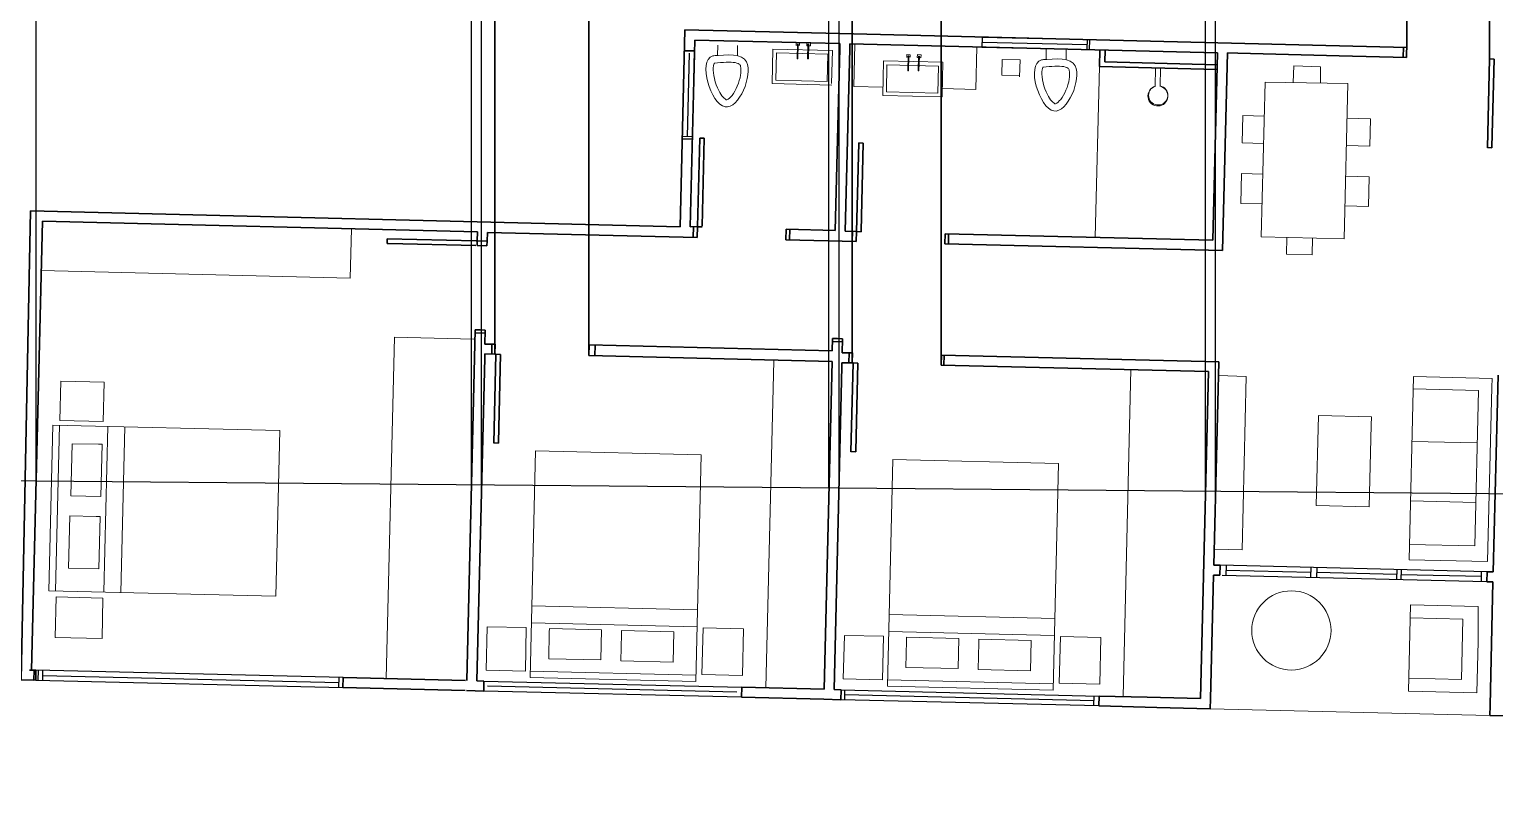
# Model space of a CAD drawing. Header units: millimetres. Extents: x 1418 to 1811, y 1796 to 1956.
# Drawn here: x 1470.69 to 1480.96, y 1882.4 to 1887.82 of the extents above; entities that cross this region are included whole.
import ezdxf

# ---------------------------------------------------------------- set-up
doc = ezdxf.new("R2010")
doc.units = ezdxf.units.MM
for name, color, linetype, lineweight in [('JANELAS', 5, 'Continuous', 25), ('layout', 253, 'Continuous', 13), ('LIMAMARROMENOS', 252, 'Continuous', 30), ('LINHAFINA', 7, 'Continuous', 15), ('LINHAGROSSA', 7, 'Continuous', 30)]:
    doc.layers.add(name, color=color, linetype=linetype, lineweight=lineweight)
doc.layers.add('VEGETAIS', color=3, linetype='Continuous')

msp = doc.modelspace()

# ---------------------------------------------------------------- linework, layer by layer
for p, q in [((1470.733, 1884.644), (1470.733, 1891.678)), ((1473.788, 1884.617), (1473.788, 1891.604)), ((1473.858, 1884.617), (1473.858, 1891.602)), ((1476.294, 1884.595), (1476.294, 1891.543)), ((1476.365, 1884.595), (1476.365, 1891.541)), ((1478.936, 1884.572), (1478.936, 1891.478)), ((1479.006, 1884.572), (1479.006, 1891.477)), ((1537.072, 1884.069), (1455.05, 1884.78))]:
    msp.add_line(p, q)
at = {"layer": 'JANELAS'}
for p, q in [((1477.369, 1887.761), (1477.367, 1887.691)), ((1477.368, 1887.761), (1478.106, 1887.743)), ((1475.267, 1887.048), (1475.282, 1887.665)), ((1475.302, 1887.061), (1475.316, 1887.648)), ((1475.337, 1887.046), (1475.352, 1887.664)), ((1477.366, 1887.691), (1478.104, 1887.673)), ((1477.368, 1887.726), (1478.106, 1887.708)), ((1478.106, 1887.743), (1478.104, 1887.673)), ((1478.122, 1887.672), (1478.124, 1887.742)), ((1475.337, 1887.06), (1475.267, 1887.062)), ((1480.911, 1884.009), (1479.038, 1884.055)), ((1479.08, 1884.054), (1479.078, 1883.983)), ((1480.909, 1883.938), (1479.052, 1883.983)), ((1479.674, 1884.004), (1479.079, 1884.018)), ((1479.675, 1884.039), (1479.673, 1883.968)), ((1479.717, 1884.038), (1479.715, 1883.967)), ((1480.276, 1883.989), (1479.716, 1884.003)), ((1480.277, 1884.025), (1480.275, 1883.954)), ((1480.308, 1883.953), (1480.31, 1884.024)), ((1480.871, 1883.975), (1480.309, 1883.988)), ((1480.871, 1883.939), (1480.872, 1884.01)), ((1470.731, 1883.248), (1472.886, 1883.196)), ((1472.888, 1883.266), (1470.732, 1883.319)), ((1470.748, 1883.247), (1470.751, 1883.317)), ((1470.78, 1883.247), (1470.782, 1883.317)), ((1470.781, 1883.282), (1472.858, 1883.232)), ((1472.857, 1883.197), (1472.859, 1883.267)), ((1473.874, 1883.242), (1475.684, 1883.198)), ((1475.682, 1883.128), (1473.873, 1883.172)), ((1475.648, 1883.164), (1473.9, 1883.206)), ((1476.38, 1883.181), (1478.19, 1883.137)), ((1476.405, 1883.11), (1476.407, 1883.18)), ((1478.154, 1883.103), (1476.406, 1883.145)), ((1478.153, 1883.068), (1478.155, 1883.138)), ((1478.188, 1883.067), (1476.378, 1883.111))]:
    msp.add_line(p, q, dxfattribs=at)
at = {"layer": 'layout'}
for p, q in [((1475.514, 1887.705), (1475.512, 1887.632)), ((1475.654, 1887.702), (1475.652, 1887.63)), ((1475.902, 1887.677), (1475.896, 1887.434)), ((1476.319, 1887.667), (1475.902, 1887.677)), ((1476.065, 1887.721), (1476.064, 1887.701)), ((1476.089, 1887.72), (1476.065, 1887.721)), ((1476.065, 1887.704), (1476.089, 1887.704)), ((1476.072, 1887.607), (1476.074, 1887.712)), ((1476.074, 1887.712), (1476.079, 1887.712)), ((1476.079, 1887.711), (1476.076, 1887.607)), ((1476.089, 1887.702), (1476.089, 1887.72)), ((1476.165, 1887.72), (1476.139, 1887.721)), ((1476.139, 1887.721), (1476.139, 1887.7)), ((1476.139, 1887.7), (1476.165, 1887.699)), ((1476.145, 1887.608), (1476.147, 1887.71)), ((1476.147, 1887.71), (1476.153, 1887.71)), ((1476.153, 1887.71), (1476.151, 1887.608)), ((1476.165, 1887.699), (1476.165, 1887.72)), ((1476.313, 1887.434), (1476.319, 1887.667)), ((1476.468, 1887.414), (1476.475, 1887.712)), ((1477.332, 1887.692), (1477.325, 1887.393)), ((1477.819, 1887.677), (1477.817, 1887.604)), ((1477.959, 1887.674), (1477.958, 1887.602)), ((1476.076, 1887.607), (1476.072, 1887.607)), ((1476.151, 1887.608), (1476.145, 1887.608)), ((1476.677, 1887.594), (1476.672, 1887.351)), ((1477.094, 1887.584), (1476.677, 1887.594)), ((1476.865, 1887.637), (1476.84, 1887.638)), ((1476.84, 1887.638), (1476.84, 1887.618)), ((1476.84, 1887.621), (1476.864, 1887.621)), ((1476.847, 1887.525), (1476.85, 1887.629)), ((1476.85, 1887.629), (1476.854, 1887.629)), ((1476.854, 1887.628), (1476.852, 1887.524)), ((1476.864, 1887.619), (1476.865, 1887.637)), ((1476.915, 1887.638), (1476.914, 1887.617)), ((1476.914, 1887.617), (1476.94, 1887.616)), ((1476.941, 1887.637), (1476.915, 1887.638)), ((1476.92, 1887.525), (1476.923, 1887.627)), ((1476.923, 1887.627), (1476.929, 1887.627)), ((1476.929, 1887.627), (1476.926, 1887.525)), ((1476.94, 1887.616), (1476.941, 1887.637)), ((1477.089, 1887.351), (1477.094, 1887.584)), ((1477.507, 1887.493), (1477.509, 1887.604)), ((1477.509, 1887.604), (1477.635, 1887.6)), ((1477.635, 1887.6), (1477.632, 1887.481)), ((1478.191, 1887.554), (1478.162, 1886.356)), ((1478.586, 1887.545), (1478.583, 1887.414)), ((1478.621, 1887.544), (1478.617, 1887.415)), ((1479.551, 1887.441), (1479.554, 1887.558)), ((1479.554, 1887.558), (1479.743, 1887.553)), ((1479.743, 1887.553), (1479.741, 1887.438)), ((1476.852, 1887.524), (1476.847, 1887.525)), ((1476.926, 1887.525), (1476.92, 1887.525)), ((1477.633, 1887.49), (1477.507, 1887.493)), ((1479.353, 1887.444), (1479.327, 1886.359)), ((1479.935, 1887.436), (1479.353, 1887.444)), ((1475.896, 1887.434), (1476.314, 1887.424)), ((1476.673, 1887.409), (1476.468, 1887.414)), ((1476.672, 1887.351), (1477.089, 1887.341)), ((1477.089, 1887.341), (1477.089, 1887.351)), ((1477.325, 1887.393), (1477.09, 1887.399)), ((1479.908, 1886.345), (1479.935, 1887.436)), ((1479.193, 1887.018), (1479.198, 1887.21)), ((1479.198, 1887.21), (1479.348, 1887.206)), ((1479.929, 1887.192), (1480.093, 1887.188)), ((1480.093, 1887.188), (1480.088, 1886.996)), ((1479.193, 1887.018), (1479.343, 1887.014)), ((1479.924, 1887), (1480.088, 1886.996)), ((1479.183, 1886.594), (1479.188, 1886.803)), ((1479.188, 1886.803), (1479.338, 1886.799)), ((1479.919, 1886.785), (1480.083, 1886.781)), ((1480.083, 1886.781), (1480.078, 1886.572)), ((1479.333, 1886.59), (1479.183, 1886.594)), ((1480.078, 1886.572), (1479.914, 1886.576)), ((1472.936, 1886.069), (1472.945, 1886.416)), ((1479.327, 1886.359), (1479.908, 1886.345)), ((1479.503, 1886.237), (1479.506, 1886.355)), ((1479.687, 1886.351), (1479.684, 1886.233)), ((1479.684, 1886.233), (1479.503, 1886.237)), ((1470.769, 1886.122), (1472.936, 1886.069)), ((1473.189, 1883.259), (1473.247, 1885.654)), ((1473.247, 1885.654), (1473.803, 1885.64)), ((1475.852, 1883.194), (1475.908, 1885.488)), ((1478.358, 1883.133), (1478.413, 1885.427)), ((1479.026, 1885.385), (1479.221, 1885.38)), ((1479.221, 1885.38), (1479.192, 1884.162)), ((1480.363, 1884.093), (1480.394, 1885.379)), ((1480.392, 1885.292), (1480.851, 1885.28)), ((1480.394, 1885.379), (1480.947, 1885.366)), ((1480.851, 1885.28), (1480.824, 1884.19)), ((1480.944, 1885.305), (1480.914, 1884.08)), ((1480.947, 1885.366), (1480.944, 1885.305)), ((1479.711, 1884.474), (1479.727, 1885.105)), ((1479.727, 1885.105), (1480.1, 1885.095)), ((1480.1, 1885.095), (1480.098, 1885.038)), ((1470.824, 1883.876), (1470.852, 1885.038)), ((1470.852, 1885.038), (1472.444, 1884.999)), ((1470.869, 1883.875), (1470.898, 1885.037)), ((1471.237, 1885.028), (1471.209, 1883.867)), ((1471.357, 1885.025), (1471.329, 1883.864)), ((1472.444, 1884.999), (1472.416, 1883.837)), ((1480.098, 1885.038), (1480.084, 1884.465)), ((1470.986, 1884.907), (1470.977, 1884.542)), ((1471.171, 1884.903), (1470.986, 1884.907)), ((1471.197, 1884.903), (1471.171, 1884.903)), ((1471.188, 1884.537), (1471.197, 1884.903)), ((1480.383, 1884.924), (1480.842, 1884.913)), ((1474.199, 1883.266), (1474.237, 1884.857)), ((1474.237, 1884.857), (1475.399, 1884.829)), ((1475.399, 1884.829), (1475.36, 1883.238)), ((1476.704, 1883.205), (1476.743, 1884.796)), ((1476.743, 1884.796), (1477.904, 1884.768)), ((1477.904, 1884.768), (1477.866, 1883.177)), ((1470.977, 1884.542), (1471.188, 1884.537)), ((1480.084, 1884.465), (1479.711, 1884.474)), ((1480.373, 1884.507), (1480.832, 1884.496)), ((1470.971, 1884.401), (1470.962, 1884.035)), ((1471.156, 1884.396), (1470.971, 1884.401)), ((1471.182, 1884.396), (1471.156, 1884.396)), ((1471.173, 1884.03), (1471.182, 1884.396)), ((1479.192, 1884.162), (1478.996, 1884.167)), ((1480.824, 1884.19), (1480.365, 1884.201)), ((1480.914, 1884.08), (1480.363, 1884.093)), ((1470.962, 1884.035), (1471.173, 1884.03)), ((1472.416, 1883.837), (1470.824, 1883.876)), ((1474.211, 1883.77), (1475.372, 1883.742)), ((1480.359, 1883.171), (1480.374, 1883.777)), ((1480.374, 1883.777), (1480.848, 1883.766)), ((1480.848, 1883.766), (1480.847, 1883.52)), ((1474.208, 1883.651), (1475.369, 1883.623)), ((1476.716, 1883.709), (1477.878, 1883.681)), ((1480.372, 1883.686), (1480.741, 1883.677)), ((1480.741, 1883.677), (1480.731, 1883.253)), ((1474.333, 1883.584), (1474.329, 1883.399)), ((1474.334, 1883.611), (1474.333, 1883.584)), ((1474.699, 1883.602), (1474.334, 1883.611)), ((1474.694, 1883.39), (1474.699, 1883.602)), ((1474.84, 1883.57), (1474.835, 1883.384)), ((1475.206, 1883.587), (1474.84, 1883.596)), ((1474.84, 1883.596), (1474.84, 1883.57)), ((1475.201, 1883.375), (1475.206, 1883.587)), ((1476.714, 1883.59), (1477.875, 1883.562)), ((1477.205, 1883.541), (1476.839, 1883.55)), ((1476.839, 1883.55), (1476.839, 1883.523)), ((1477.2, 1883.329), (1477.205, 1883.541)), ((1477.712, 1883.526), (1477.346, 1883.535)), ((1477.346, 1883.535), (1477.346, 1883.509)), ((1476.839, 1883.523), (1476.834, 1883.338)), ((1477.346, 1883.509), (1477.341, 1883.323)), ((1477.707, 1883.314), (1477.712, 1883.526)), ((1480.847, 1883.52), (1480.838, 1883.159)), ((1474.329, 1883.399), (1474.694, 1883.39)), ((1474.835, 1883.384), (1475.201, 1883.375)), ((1476.834, 1883.338), (1477.2, 1883.329)), ((1475.36, 1883.238), (1474.199, 1883.266)), ((1475.361, 1883.283), (1474.2, 1883.311)), ((1477.867, 1883.222), (1476.705, 1883.25)), ((1477.341, 1883.323), (1477.707, 1883.314)), ((1480.731, 1883.253), (1480.361, 1883.262)), ((1477.866, 1883.177), (1476.704, 1883.205)), ((1480.551, 1883.166), (1480.359, 1883.171)), ((1480.838, 1883.159), (1480.551, 1883.166))]:
    msp.add_line(p, q, dxfattribs=at)
for points in [[(1476.287, 1887.64), (1475.926, 1887.649), (1475.921, 1887.458), (1476.283, 1887.45)], [(1477.063, 1887.557), (1476.701, 1887.566), (1476.697, 1887.376), (1477.058, 1887.367)], [(1471.203, 1885.064), (1471.21, 1885.339), (1470.906, 1885.347), (1470.899, 1885.071)], [(1471.196, 1883.54), (1471.202, 1883.824), (1470.875, 1883.832), (1470.868, 1883.548)], [(1474.172, 1883.617), (1473.897, 1883.623), (1473.89, 1883.319), (1474.165, 1883.312)], [(1475.696, 1883.609), (1475.412, 1883.616), (1475.404, 1883.288), (1475.688, 1883.281)], [(1476.678, 1883.556), (1476.403, 1883.562), (1476.395, 1883.258), (1476.671, 1883.251)], [(1478.202, 1883.548), (1477.918, 1883.555), (1477.91, 1883.227), (1478.194, 1883.22)]]:
    msp.add_lwpolyline(points, close=True, dxfattribs=at)
msp.add_circle((1479.538, 1883.597), 0.278, dxfattribs=at)
for centre, radius, start, end in [((1478.602, 1887.347), 0.0699, 106.0968, 77.389), ((1478.604, 1887.352), 0.0679, 107.7301, 78.1166)]:
    msp.add_arc(centre, radius, start, end, dxfattribs=at)
for points in [[(1475.512, 1887.632), (1475.48, 1887.628), (1475.566, 1887.271), (1475.717, 1887.586), (1475.48, 1887.628)], [(1477.817, 1887.604), (1477.785, 1887.6), (1477.871, 1887.242), (1478.022, 1887.558), (1477.785, 1887.6)]]:
    msp.add_spline(points, degree=3, dxfattribs=at)
for points in [[(1475.492, 1887.578), (1475.49, 1887.577), (1475.484, 1887.567), (1475.48, 1887.505), (1475.496, 1887.435), (1475.531, 1887.367), (1475.542, 1887.35), (1475.562, 1887.328), (1475.571, 1887.322), (1475.578, 1887.32), (1475.576, 1887.32), (1475.589, 1887.325), (1475.602, 1887.335), (1475.641, 1887.386), (1475.667, 1887.445), (1475.678, 1887.514), (1475.678, 1887.532), (1475.675, 1887.559), (1475.672, 1887.564), (1475.664, 1887.572), (1475.655, 1887.578), (1475.603, 1887.587), (1475.549, 1887.584), (1475.492, 1887.578)], [(1477.797, 1887.55), (1477.795, 1887.549), (1477.789, 1887.538), (1477.785, 1887.476), (1477.801, 1887.407), (1477.836, 1887.338), (1477.847, 1887.322), (1477.867, 1887.3), (1477.876, 1887.294), (1477.883, 1887.292), (1477.882, 1887.292), (1477.894, 1887.297), (1477.907, 1887.307), (1477.947, 1887.357), (1477.972, 1887.416), (1477.983, 1887.485), (1477.983, 1887.504), (1477.98, 1887.53), (1477.977, 1887.536), (1477.969, 1887.544), (1477.96, 1887.55), (1477.908, 1887.559), (1477.854, 1887.555), (1477.797, 1887.55)]]:
    msp.add_open_spline(points, degree=3, knots=[0.006653, 0.006653, 0.006653, 0.006653, 0.101555, 0.101555, 0.286179, 0.286179, 0.356381, 0.356381, 0.426582, 0.426582, 0.496783, 0.496783, 0.584163, 0.584163, 0.765346, 0.765346, 0.841931, 0.841931, 0.918517, 0.918517, 1.019343, 1.019343, 1.191805, 1.191805, 1.191805, 1.191805], dxfattribs=at)
at = {"layer": 'LIMAMARROMENOS'}
for p, q in [((1473.952, 1885.57), (1473.952, 1891.6)), ((1474.611, 1885.526), (1474.611, 1891.584)), ((1476.458, 1885.509), (1476.458, 1891.539)), ((1477.081, 1885.459), (1477.081, 1891.523)), ((1480.347, 1887.688), (1480.347, 1891.444)), ((1480.928, 1887.607), (1480.928, 1891.43))]:
    msp.add_line(p, q, dxfattribs=at)
at = {"layer": 'LINHAFINA'}
msp.add_line((1480.93, 1883), (1478.969, 1883.048), dxfattribs=at)
at = {"layer": 'LINHAGROSSA'}
for p, q in [((1475.284, 1887.811), (1475.25, 1886.43)), ((1476.372, 1887.785), (1475.284, 1887.811)), ((1476.372, 1887.785), (1479.875, 1887.7)), ((1475.28, 1887.665), (1475.352, 1887.664)), ((1475.354, 1887.74), (1475.322, 1886.429)), ((1476.37, 1887.715), (1475.354, 1887.74)), ((1476.339, 1886.404), (1476.37, 1887.681)), ((1476.37, 1887.681), (1476.37, 1887.715)), ((1476.408, 1886.399), (1476.44, 1887.679)), ((1476.44, 1887.713), (1479.019, 1887.65)), ((1476.44, 1887.679), (1476.44, 1887.713)), ((1478.194, 1887.671), (1478.191, 1887.554)), ((1478.232, 1887.67), (1478.23, 1887.587)), ((1478.987, 1886.336), (1479.019, 1887.65)), ((1479.055, 1886.264), (1479.089, 1887.649)), ((1479.089, 1887.649), (1479.163, 1887.647)), ((1479.163, 1887.647), (1479.874, 1887.63)), ((1479.875, 1887.7), (1480.347, 1887.688)), ((1480.323, 1887.619), (1480.324, 1887.689)), ((1480.346, 1887.653), (1480.345, 1887.618)), ((1480.346, 1887.653), (1480.347, 1887.688)), ((1478.191, 1887.554), (1479.016, 1887.534)), ((1478.23, 1887.587), (1479.017, 1887.567)), ((1479.874, 1887.63), (1480.345, 1887.618)), ((1480.913, 1886.984), (1480.928, 1887.607)), ((1480.928, 1887.607), (1480.96, 1887.606)), ((1480.96, 1887.606), (1480.945, 1886.99)), ((1475.265, 1887.047), (1475.337, 1887.045)), ((1475.373, 1886.429), (1475.388, 1887.052)), ((1475.388, 1887.052), (1475.42, 1887.051)), ((1475.42, 1887.051), (1475.405, 1886.435)), ((1476.488, 1886.395), (1476.503, 1887.018)), ((1476.503, 1887.018), (1476.535, 1887.017)), ((1476.535, 1887.017), (1476.52, 1886.401)), ((1480.945, 1886.984), (1480.913, 1886.985)), ((1480.945, 1886.99), (1480.945, 1886.984)), ((1470.695, 1886.541), (1470.629, 1883.251)), ((1475.25, 1886.43), (1470.695, 1886.541)), ((1470.701, 1883.319), (1470.778, 1886.469)), ((1473.829, 1886.395), (1470.778, 1886.469)), ((1475.322, 1886.429), (1475.372, 1886.431)), ((1475.342, 1886.354), (1475.344, 1886.432)), ((1475.37, 1886.354), (1475.372, 1886.431)), ((1475.405, 1886.429), (1475.373, 1886.43)), ((1475.995, 1886.412), (1475.993, 1886.339)), ((1476.339, 1886.404), (1475.995, 1886.412)), ((1476.019, 1886.412), (1476.017, 1886.338)), ((1473.196, 1886.345), (1473.819, 1886.33)), ((1473.197, 1886.313), (1473.197, 1886.345)), ((1473.202, 1886.313), (1473.197, 1886.313)), ((1473.818, 1886.298), (1473.202, 1886.313)), ((1473.826, 1886.33), (1473.826, 1886.298)), ((1473.827, 1886.33), (1473.829, 1886.395)), ((1473.827, 1886.33), (1473.897, 1886.328)), ((1473.897, 1886.328), (1473.896, 1886.296)), ((1473.897, 1886.328), (1473.899, 1886.389)), ((1473.899, 1886.389), (1475.37, 1886.354)), ((1475.993, 1886.339), (1476.485, 1886.327)), ((1476.339, 1886.404), (1476.339, 1886.404)), ((1476.408, 1886.399), (1476.487, 1886.397)), ((1476.457, 1886.327), (1476.459, 1886.397)), ((1476.485, 1886.327), (1476.487, 1886.397)), ((1476.52, 1886.395), (1476.488, 1886.396)), ((1476.52, 1886.401), (1476.52, 1886.395)), ((1477.11, 1886.381), (1477.108, 1886.311)), ((1477.108, 1886.311), (1479.055, 1886.264)), ((1477.11, 1886.381), (1478.987, 1886.336)), ((1477.134, 1886.381), (1477.132, 1886.311)), ((1473.826, 1886.298), (1473.896, 1886.296)), ((1473.754, 1883.245), (1473.814, 1885.707)), ((1473.849, 1885.706), (1473.814, 1885.707)), ((1473.849, 1885.706), (1473.884, 1885.705)), ((1473.882, 1885.607), (1473.884, 1885.705)), ((1473.814, 1885.685), (1473.884, 1885.683)), ((1473.953, 1885.605), (1473.882, 1885.607)), ((1473.929, 1885.536), (1473.931, 1885.606)), ((1473.951, 1885.535), (1473.953, 1885.605)), ((1474.612, 1885.601), (1474.611, 1885.526)), ((1476.318, 1885.559), (1474.612, 1885.601)), ((1474.653, 1885.525), (1474.655, 1885.599)), ((1476.318, 1885.559), (1476.32, 1885.646)), ((1476.355, 1885.645), (1476.32, 1885.646)), ((1476.32, 1885.624), (1476.39, 1885.622)), ((1476.355, 1885.645), (1476.39, 1885.644)), ((1476.388, 1885.546), (1476.39, 1885.644)), ((1473.825, 1883.243), (1473.88, 1885.509)), ((1473.951, 1885.535), (1473.88, 1885.537)), ((1473.88, 1885.509), (1473.88, 1885.537)), ((1473.944, 1884.912), (1473.959, 1885.535)), ((1473.959, 1885.535), (1473.991, 1885.534)), ((1473.991, 1885.534), (1473.976, 1884.918)), ((1474.611, 1885.526), (1476.316, 1885.484)), ((1476.26, 1883.184), (1476.316, 1885.484)), ((1476.459, 1885.544), (1476.388, 1885.546)), ((1476.435, 1885.475), (1476.436, 1885.545)), ((1476.457, 1885.474), (1476.459, 1885.544)), ((1477.083, 1885.529), (1477.081, 1885.459)), ((1479.028, 1885.482), (1477.083, 1885.529)), ((1477.103, 1885.529), (1477.101, 1885.458)), ((1476.33, 1883.182), (1476.385, 1885.448)), ((1476.385, 1885.448), (1476.386, 1885.476)), ((1476.457, 1885.474), (1476.386, 1885.476)), ((1476.449, 1884.851), (1476.465, 1885.474)), ((1476.465, 1885.474), (1476.497, 1885.473)), ((1476.497, 1885.473), (1476.482, 1884.857)), ((1478.957, 1885.413), (1477.081, 1885.459)), ((1478.901, 1883.12), (1478.957, 1885.413)), ((1478.994, 1884.056), (1479.028, 1885.482)), ((1480.988, 1885.388), (1480.954, 1884.008)), ((1473.976, 1884.912), (1473.944, 1884.913)), ((1473.976, 1884.918), (1473.976, 1884.912)), ((1476.482, 1884.851), (1476.449, 1884.852)), ((1476.482, 1884.857), (1476.482, 1884.851)), ((1478.994, 1884.056), (1479.038, 1884.055)), ((1479.037, 1883.984), (1479.038, 1884.055)), ((1478.971, 1883.118), (1478.992, 1883.985)), ((1478.992, 1883.985), (1479.037, 1883.984)), ((1480.909, 1883.938), (1480.911, 1884.009)), ((1480.911, 1884.009), (1480.954, 1884.008)), ((1480.909, 1883.938), (1480.952, 1883.937)), ((1480.952, 1883.937), (1480.931, 1883.07)), ((1470.717, 1883.248), (1470.615, 1883.251)), ((1470.731, 1883.248), (1470.629, 1883.251)), ((1470.719, 1883.318), (1470.688, 1883.319)), ((1470.732, 1883.319), (1470.701, 1883.319)), ((1470.719, 1883.318), (1470.717, 1883.248)), ((1470.732, 1883.319), (1470.731, 1883.248)), ((1472.886, 1883.196), (1472.888, 1883.266)), ((1473.745, 1883.245), (1472.888, 1883.266)), ((1473.874, 1883.242), (1473.825, 1883.243)), ((1473.825, 1883.243), (1473.825, 1883.243)), ((1473.873, 1883.172), (1473.874, 1883.242)), ((1473.743, 1883.175), (1472.886, 1883.196)), ((1473.873, 1883.172), (1473.753, 1883.175)), ((1475.684, 1883.198), (1475.682, 1883.128)), ((1475.682, 1883.128), (1476.258, 1883.114)), ((1476.26, 1883.184), (1475.684, 1883.198)), ((1476.38, 1883.181), (1476.33, 1883.182)), ((1476.38, 1883.181), (1476.378, 1883.111)), ((1478.188, 1883.067), (1478.19, 1883.137)), ((1478.526, 1883.129), (1478.19, 1883.137)), ((1478.901, 1883.12), (1478.526, 1883.129)), ((1476.378, 1883.111), (1476.258, 1883.114)), ((1478.594, 1883.057), (1478.188, 1883.067)), ((1478.969, 1883.048), (1478.594, 1883.057)), ((1478.971, 1883.118), (1478.969, 1883.048)), ((1480.931, 1883.07), (1480.93, 1883)), ((1481.061, 1882.997), (1480.93, 1883))]:
    msp.add_line(p, q, dxfattribs=at)
at = {"layer": 'VEGETAIS'}
msp.add_spline([(1489.993, 1881.05), (1485.963, 1877.906), (1481.923, 1879.494), (1478.494, 1876.485), (1474.272, 1881.512), (1480.64, 1881.513), (1489.993, 1881.05)], degree=3, dxfattribs=at)

doc.saveas('drawing.dxf')
